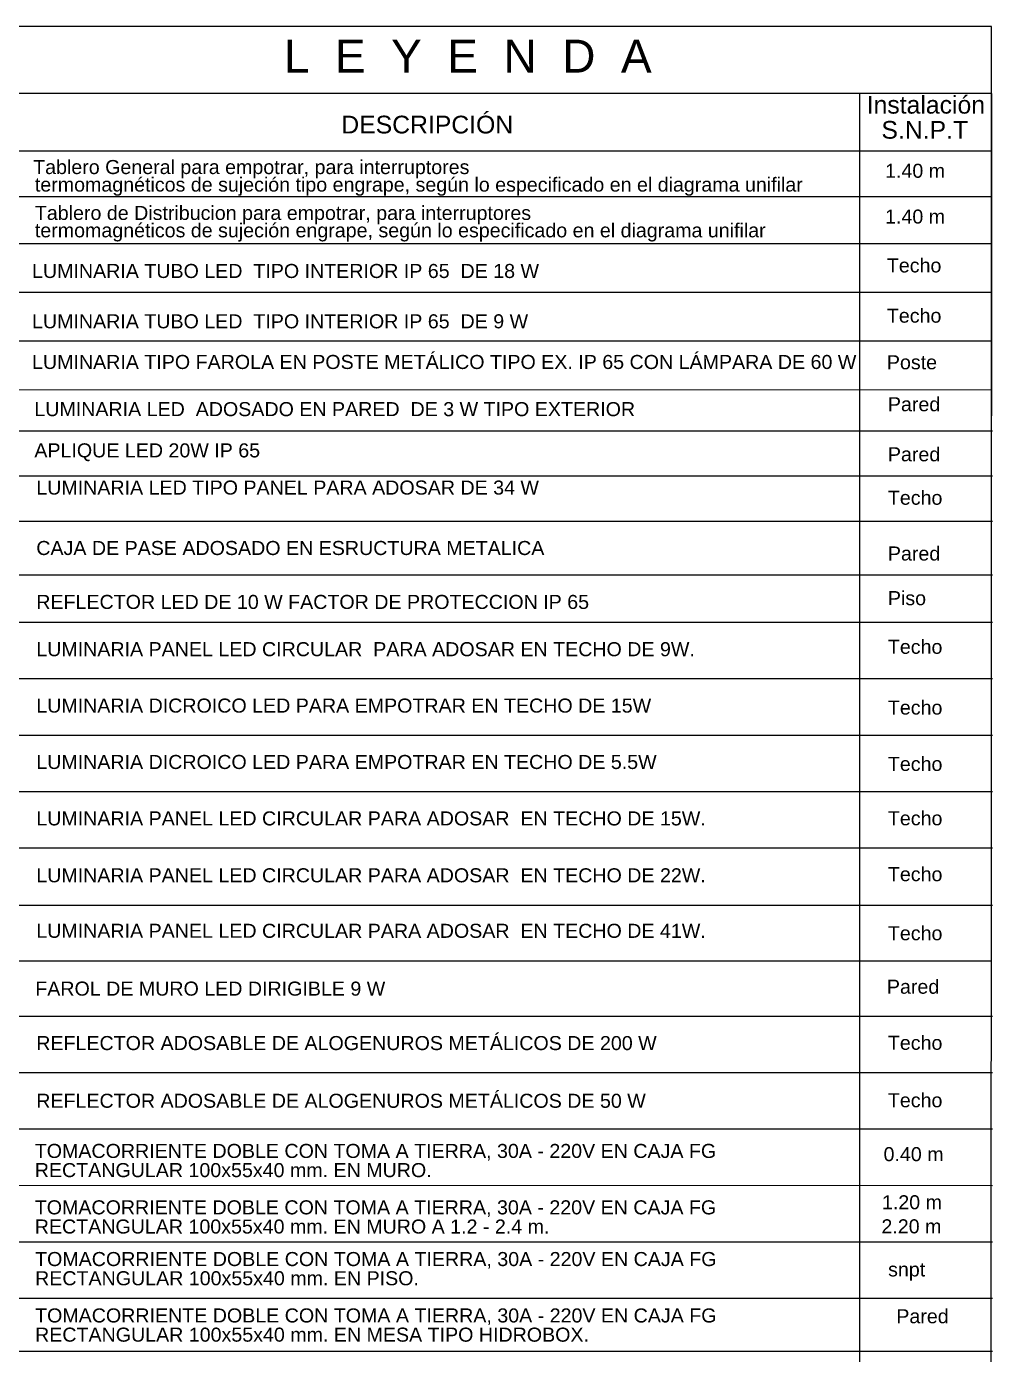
# Model space of a CAD drawing. Header units: metres. Extents: x 44 to 146, y 191 to 279.
# Drawn here: x 137.16 to 143.77, y 264.89 to 273.96 of the extents above; entities that cross this region are included whole.
import ezdxf

# ---------------------------------------------------------------- set-up
doc = ezdxf.new("R2010")
doc.units = ezdxf.units.M
doc.layers.add('IE-LEYENDA', color=142, linetype='Continuous')
doc.styles.add('style1', font='arial.ttf')

msp = doc.modelspace()

# ---------------------------------------------------------------- linework, layer by layer
at = {"layer": 'IE-LEYENDA', "linetype": 'Continuous'}
for p, q in [((143.7583534399216, 273.9633155719831), (135.9875686708845, 273.9635549143991)), ((143.7581786830997, 267.1188226306135), (143.7583534399216, 273.9633155719831)), ((143.7614867894692, 273.5050798778645), (135.9875553554751, 273.505305766072)), ((142.8596394223345, 261.206342606991), (142.8599561415797, 273.505106073766)), ((143.7551159817169, 261.2063165870073), (143.7614867894692, 273.5050798778645)), ((135.987544023129, 273.11530365616), (143.7583317823162, 273.1150778593145)), ((135.9875349349152, 272.8025332271293), (143.7583237965141, 272.802307430252)), ((135.9875256262024, 272.4821743471107), (143.7583156169601, 272.4819485502005)), ((135.9875874913587, 272.1493803676644), (143.7583538260416, 272.149154322422)), ((135.9875909495907, 271.816028696525), (143.7583560911174, 271.8158026513173)), ((135.9875944078228, 271.4826770237985), (143.7582901044363, 271.4827298245393)), ((135.9875973326825, 271.2007390728876), (143.765294975553, 271.200513075261)), ((135.987600524227, 270.8930943855958), (143.7652860362796, 270.8928683883037)), ((135.9876037182755, 270.5852083462368), (143.7652770899933, 270.5849823493011)), ((135.987607541261, 270.2166967544659), (143.7652663821021, 270.2164707579523)), ((135.9876108897473, 269.893923874039), (143.7652583306441, 269.8936978778543)), ((135.9876148880673, 269.5085111432008), (143.7652471316529, 269.5082851474577)), ((135.9876188863873, 269.1230984123627), (143.7652359326615, 269.1228724170612)), ((135.9876228847073, 268.7376856815246), (143.7653739752859, 268.737459682328)), ((135.9876268830274, 268.3522729506864), (143.7655120179105, 268.3520469475949)), ((135.987630951516, 267.9600964063112), (143.7655146826927, 267.9598704032605)), ((135.987630951516, 267.9600964063112), (143.7653401817747, 267.959870408331)), ((135.9809130926595, 267.5814471588682), (143.7581904892773, 267.5812211734359)), ((135.9809072039449, 267.2027977163945), (143.7581846005627, 267.2025717309622)), ((135.9876284085248, 267.2027975210955), (143.7648931271237, 267.2025715360315)), ((135.9943555975644, 266.8173845954895), (143.7650723444903, 266.8171588006909)), ((135.9943595958898, 266.4319713386047), (143.7650611454851, 266.4317455442476)), ((135.9876400072257, 266.0465593463663), (143.7648636055054, 266.0463333624973)), ((135.9876438734593, 265.6611466241245), (143.764853764966, 265.6609206406536)), ((135.9876477396932, 265.2757338762515), (143.7648439244259, 265.2755078931789)), ((135.9876513698665, 264.9138532603574), (143.7648346847193, 264.9136272776588))]:
    msp.add_line(p, q, dxfattribs=at)

# ---------------------------------------------------------------- texts
at = {"layer": 'IE-LEYENDA', "style": 'style1'}
for s, height, p in [('L  E  Y  E  N  D  A', 0.2248919338701288, (138.9225389262361, 273.6491041165852)), ('Instalación ', 0.1210956566993001, (142.906115338537, 273.3687756278802)), ('DESCRIPCIÓN', 0.1210956566993001, (139.3154679011946, 273.233346367921)), ('S.N.P.T', 0.1210956566993001, (143.0068162460491, 273.1973882819584)), ('Tablero General para empotrar, para interruptores', 0.096, (137.2096881385446, 272.9557425543183)), ('1.40 m', 0.096, (143.0318642084188, 272.9302180503896)), ('termomagnéticos de sujeción tipo engrape, según lo especificado en el diagrama unifilar', 0.096, (137.2213803030604, 272.8362590968288)), ('Tablero de Distribucion para empotrar, para interruptores', 0.096, (137.2213746667304, 272.6422846626297)), ('1.40 m', 0.096, (143.0318551202064, 272.6174476213591)), ('termomagnéticos de sujeción engrape, según lo especificado en el diagrama unifilar', 0.096, (137.2213712148471, 272.5234886677985)), ('Techo', 0.096, (143.0439040164276, 272.2836627007205)), ('LUMINARIA TUBO LED  TIPO INTERIOR IP 65  DE 18 W', 0.096, (137.2020606068463, 272.2456915567802)), ('LUMINARIA TUBO LED  TIPO INTERIOR IP 65  DE 9 W', 0.096, (137.2020606068463, 271.901837121205)), ('Techo', 0.096, (143.0439040164276, 271.9403691217674)), ('LUMINARIA TIPO FAROLA EN POSTE METÁLICO TIPO EX. IP 65 CON LÁMPARA DE 60 W', 0.096, (137.2021159804737, 271.6240196339077)), ('Poste', 0.096, (143.0439593900551, 271.6218666046856)), ('LUMINARIA LED  ADOSADO EN PARED  DE 3 W TIPO EXTERIOR', 0.096, (137.2178233578263, 271.3017967169035)), ('Pared', 0.096, (143.0508982744901, 271.3353002987108)), ('APLIQUE LED 20W IP 65', 0.096, (137.2178233578263, 271.0199680911309)), ('Pared', 0.096, (143.0508705618352, 270.993170005004)), ('LUMINARIA LED TIPO PANEL PARA ADOSAR DE 34 W ', 0.096, (137.2310898236456, 270.7659303798)), ('Techo', 0.096, (143.0508705618352, 270.6963529475846)), ('CAJA DE PASE ADOSADO EN ESRUCTURA METALICA', 0.096, (137.2310808773556, 270.3530153191761)), ('Pared', 0.096, (143.0508705618352, 270.3152631826982)), ('Piso', 0.096, (143.0508705618352, 270.0103913020444)), ('REFLECTOR LED DE 10 W FACTOR DE PROTECCION IP 65', 0.096, (137.2310607906091, 269.9845037281)), ('LUMINARIA PANEL LED CIRCULAR  PARA ADOSAR EN TECHO DE 9W.', 0.096, (137.2310607906091, 269.6617308477699)), ('Techo', 0.096, (143.0508705618352, 269.6780385635595)), ('LUMINARIA DICROICO LED PARA EMPOTRAR EN TECHO DE 15W', 0.096, (137.2310495916177, 269.2763181173734)), ('Techo', 0.096, (143.0508705618352, 269.2629892814466)), ('LUMINARIA DICROICO LED PARA EMPOTRAR EN TECHO DE 5.5W', 0.096, (137.2310495916177, 268.8910781264511)), ('Techo', 0.096, (143.0508705618352, 268.8777492905243)), ('LUMINARIA PANEL LED CIRCULAR PARA ADOSAR  EN TECHO DE 15W.', 0.096, (137.2311764352538, 268.5054926522437)), ('Techo', 0.096, (143.0510086044597, 268.5063770404743)), ('LUMINARIA PANEL LED CIRCULAR PARA ADOSAR  EN TECHO DE 22W.', 0.096, (137.2311764352538, 268.1167843020469)), ('Techo', 0.096, (143.0510086044597, 268.1245478681051)), ('LUMINARIA PANEL LED CIRCULAR PARA ADOSAR  EN TECHO DE 41W.', 0.096, (137.2311764352538, 267.7375420058828)), ('Techo', 0.096, (143.0510086044597, 267.7210655636723)), ('Pared', 0.096, (143.0441015265565, 267.3555800103503)), ('FAROL DE MURO LED DIRIGIBLE 9 W', 0.096, (137.2242355638408, 267.3424905854959)), ('REFLECTOR ADOSABLE DE ALOGENUROS METÁLICOS DE 200 W', 0.096, (137.2309370159338, 266.9706047616609)), ('Techo', 0.096, (143.0508141776394, 266.9723944360843)), ('REFLECTOR ADOSABLE DE ALOGENUROS METÁLICOS DE 50 W', 0.096, (137.2309370159338, 266.5763161621071)), ('Techo', 0.096, (143.0508141776394, 266.5798170959575)), ('TOMACORRIENTE DOBLE CON TOMA A TIERRA, 30A - 220V EN CAJA FG ', 0.096, (137.2206625737198, 266.2336445915629, 4.30480368893583e-08)), ('0.40 m', 0.096, (143.0213346584213, 266.2116759263232)), ('RECTANGULAR 100x55x40 mm. EN MURO.', 0.096, (137.2206625737198, 266.1025210135054, 4.30480368893583e-08)), ('TOMACORRIENTE DOBLE CON TOMA A TIERRA, 30A - 220V EN CAJA FG ', 0.096, (137.2206513747298, 265.8482318611663, 4.30480368893583e-08)), ('1.20 m', 0.096, (143.0102922631675, 265.8828594781846)), ('RECTANGULAR 100x55x40 mm. EN MURO A 1.2 - 2.4 m.', 0.096, (137.2206513747298, 265.7171082831088, 4.30480368893583e-08)), ('2.20 m', 0.096, (143.0067910096906, 265.7184090283922)), ('TOMACORRIENTE DOBLE CON TOMA A TIERRA, 30A - 220V EN CAJA FG', 0.096, (137.2227830014426, 265.4949399145108, 4.30480368893583e-08)), ('RECTANGULAR 100x55x40 mm. EN PISO.', 0.096, (137.2227830014426, 265.3638163364533, 4.30480368893583e-08)), ('snpt', 0.096, (143.0524713000049, 265.4241142596614)), ('TOMACORRIENTE DOBLE CON TOMA A TIERRA, 30A - 220V EN CAJA FG ', 0.096, (137.2227718024527, 265.1095271841142, 4.30480368893583e-08)), ('Pared', 0.096, (143.1086358252866, 265.1041902048281)), ('RECTANGULAR 100x55x40 mm. EN MESA TIPO HIDROBOX.', 0.096, (137.2227718024527, 264.9784036060568, 4.30480368893583e-08))]:
    msp.add_text(s, height=height, rotation=359.9983351830777, dxfattribs=at).set_placement(p)

doc.saveas('drawing.dxf')
